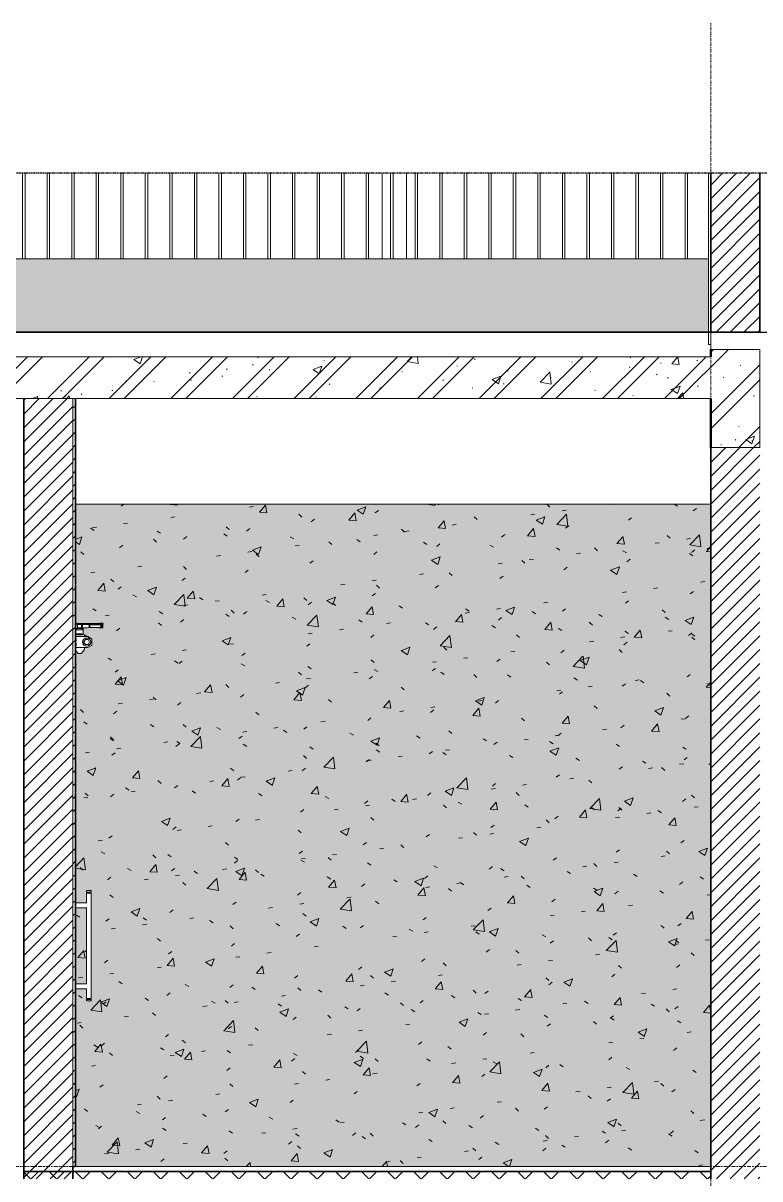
# Model space of a CAD drawing. Header units: millimetres. Extents: x 46644 to 147176, y -1287 to 53383.
# Drawn here: x 89000 to 92003, y 2150 to 6860 of the extents above; entities that cross this region are included whole.
import ezdxf

# ---------------------------------------------------------------- set-up
doc = ezdxf.new("R2010")
doc.units = ezdxf.units.MM
for name, pattern in [('Centre', [31.75, 6.35, -4.7625, 15.875, -4.7625]), ('Grid Line', [22.225, 12.7, -3.175, 3.175, -3.175]), ('Hidden', [7.14375, 4.7625, -2.38125]), ('IMPORT-CENTER _2_', [40.64, 25.4, -5.08, 5.08, -5.08])]:
    doc.linetypes.add(name, pattern=pattern)
for name, color, linetype, lineweight in [('0-3', 130, 'Continuous', 5), ('A-DETL-GENF', 92, 'Continuous', 18), ('A-DETL-GENF-2', 92, 'Hidden', 25), ('A-DETL-GENF-3', 9, 'Continuous', 18), ('A-DETL-THIN', 151, 'Continuous', 18), ('A-DOOR', 31, 'Continuous', 18), ('A-DOOR-FRAM-1', 31, 'Continuous', 18), ('A-FLOR-FNSH-1', 7, 'Continuous', 35), ('A-FLOR-HRAL', 11, 'Continuous', 18), ('A-FLOR-LEVL-2', 51, 'Centre', 9), ('A-FLOR-PATT-1', 8, 'Continuous', 18), ('A-WALL', 113, 'Continuous', 18), ('A-WALL-1', 7, 'Continuous', 35), ('A-WALL-FNSH-1', 250, 'Continuous', 18), ('A-WALL-PATT-1', 9, 'Continuous', 18), ('A-WALL-PATT-3', 111, 'Continuous', 18), ('A-WALL-PATT-4', 254, 'Continuous', 5), ('E-LITE-EQPM', 33, 'Continuous', 18), ('G-IMPT', 8, 'Continuous', 18), ('G-IMPT-4', 8, 'IMPORT-CENTER _2_', 18), ('I-WALL', 2, 'Continuous', 18), ('M-EQPM', 50, 'Continuous', 18), ('M-EQPM-2', 50, 'Continuous', 25), ('S-BEAM-1', 254, 'Continuous', 5), ('S-BEAM-2', 250, 'Continuous', 18), ('S-BEAM-3', 90, 'Continuous', 50), ('S-COLS-4', 250, 'Continuous', 18), ('S-GRID-1', 1, 'Grid Line', 9)]:
    doc.layers.add(name, color=color, linetype=linetype, lineweight=lineweight)
pattern_1 = [(45, (86167.634, 15725), (-28.28427, 28.28427), [])]

# ---------------------------------------------------------------- blocks, each defined once
blk = doc.blocks.new('NCV_TKTC_KET CAU_rvt-3-TKCS_SẢNH - BẬC CẤP 1 - MẶT CẮT 1')
at = {"layer": 'S-BEAM-1'}
blk.add_hatch(color=256, dxfattribs=at).paths.add_polyline_path([(-48852.6, 5500), (-48852.5, 5500), (-48852.6, 5530)])
at = {"layer": 'S-BEAM-2'}
for q in [(-48852.6, 5130), (-51442.5, 4900)]:
    blk.add_line((-48852.6, 4900), q, dxfattribs=at)
at = {"layer": 'S-BEAM-3'}
for p, q in [((-48852.6, 5530), (-48852.6, 5500)), ((-48852.6, 5330), (-48852.6, 5130))]:
    blk.add_line(p, q, dxfattribs=at)
at = {"layer": 'S-COLS-4'}
for p, q in [((-48852.6, 5530), (-48852.6, 5600)), ((-48852.6, 2180), (-48852.6, 5130))]:
    blk.add_line(p, q, dxfattribs=at)
blk = doc.blocks.new('DEG_02-DEG_03 - DEG_02-2500x2400mm-CỬA ĐI 02 CÁNH TRƯỢT-V44-TKCS_SẢNH - BẬC CẤP 1 - MẶT CẮT 1')
at = {"layer": 'A-DOOR'}
for p, q in [((-52412.6, 6249.3), (-52412.6, 5900)), ((-50192.6, 5900), (-50192.6, 6249.3)), ((-50092.6, 6249.3), (-50092.6, 5900))]:
    blk.add_line(p, q, dxfattribs=at)
at = {"layer": 'A-DOOR-FRAM-1'}
for p, q in [((-52512.6, 5900), (-52512.6, 6249.3)), ((-50092.6, 5900), (-50092.6, 6249.3))]:
    blk.add_line(p, q, dxfattribs=at)
blk = doc.blocks.new('Railing - 10mm-V46-TKCS_SẢNH - BẬC CẤP 1 - MẶT CẮT 1')
at = {"layer": 'A-FLOR-HRAL'}
for p, q in [((-48957.6, 5900), (-48957.6, 6249.3)), ((-48947.6, 5900), (-48947.6, 6249.3))]:
    blk.add_line(p, q, dxfattribs=at)
blk = doc.blocks.new('Railing - 50 x 10mm-V47-TKCS_SẢNH - BẬC CẤP 1 - MẶT CẮT 1')
at = {"layer": 'A-FLOR-HRAL'}
for p, q in [((-49857.6, 5900), (-49857.6, 6249.3)), ((-49847.6, 5900), (-49847.6, 6249.3))]:
    blk.add_line(p, q, dxfattribs=at)
blk = doc.blocks.new('Railing - 50 x 10mm-V48-TKCS_SẢNH - BẬC CẤP 1 - MẶT CẮT 1')
at = {"layer": 'A-FLOR-HRAL'}
for p, q in [((-52877.6, 5900), (-52877.6, 6249.3)), ((-52827.6, 5900), (-52827.6, 6249.3))]:
    blk.add_line(p, q, dxfattribs=at)
blk = doc.blocks.new('Railing - Railing-1236740-TKCS_SẢNH - BẬC CẤP 1 - MẶT CẮT 1')
for name, p in [('Railing - 50 x 10mm-V48-TKCS_SẢNH - BẬC CẤP 1 - MẶT CẮT 1', (0, 0)), ('Railing - 10mm-V46-TKCS_SẢNH - BẬC CẤP 1 - MẶT CẮT 1', (-3800, 0)), ('Railing - 10mm-V46-TKCS_SẢNH - BẬC CẤP 1 - MẶT CẮT 1', (-3700, 0)), ('Railing - 10mm-V46-TKCS_SẢNH - BẬC CẤP 1 - MẶT CẮT 1', (-3600, 0)), ('Railing - 10mm-V46-TKCS_SẢNH - BẬC CẤP 1 - MẶT CẮT 1', (-3500, 0)), ('Railing - 10mm-V46-TKCS_SẢNH - BẬC CẤP 1 - MẶT CẮT 1', (-3400, 0)), ('Railing - 10mm-V46-TKCS_SẢNH - BẬC CẤP 1 - MẶT CẮT 1', (-3300, 0)), ('Railing - 10mm-V46-TKCS_SẢNH - BẬC CẤP 1 - MẶT CẮT 1', (-3200, 0)), ('Railing - 10mm-V46-TKCS_SẢNH - BẬC CẤP 1 - MẶT CẮT 1', (-3100, 0)), ('Railing - 10mm-V46-TKCS_SẢNH - BẬC CẤP 1 - MẶT CẮT 1', (-3000, 0)), ('Railing - 50 x 10mm-V47-TKCS_SẢNH - BẬC CẤP 1 - MẶT CẮT 1', (-2000, 0)), ('Railing - 10mm-V46-TKCS_SẢNH - BẬC CẤP 1 - MẶT CẮT 1', (-2800, 0)), ('Railing - 10mm-V46-TKCS_SẢNH - BẬC CẤP 1 - MẶT CẮT 1', (-2700, 0)), ('Railing - 10mm-V46-TKCS_SẢNH - BẬC CẤP 1 - MẶT CẮT 1', (-2600, 0)), ('Railing - 10mm-V46-TKCS_SẢNH - BẬC CẤP 1 - MẶT CẮT 1', (-2500, 0)), ('Railing - 10mm-V46-TKCS_SẢNH - BẬC CẤP 1 - MẶT CẮT 1', (-2400, 0)), ('Railing - 10mm-V46-TKCS_SẢNH - BẬC CẤP 1 - MẶT CẮT 1', (-2300, 0)), ('Railing - 10mm-V46-TKCS_SẢNH - BẬC CẤP 1 - MẶT CẮT 1', (-2200, 0)), ('Railing - 10mm-V46-TKCS_SẢNH - BẬC CẤP 1 - MẶT CẮT 1', (-2100, 0)), ('Railing - 10mm-V46-TKCS_SẢNH - BẬC CẤP 1 - MẶT CẮT 1', (-2000, 0)), ('Railing - 50 x 10mm-V47-TKCS_SẢNH - BẬC CẤP 1 - MẶT CẮT 1', (-1000, 0)), ('Railing - 10mm-V46-TKCS_SẢNH - BẬC CẤP 1 - MẶT CẮT 1', (-1800, 0)), ('Railing - 10mm-V46-TKCS_SẢNH - BẬC CẤP 1 - MẶT CẮT 1', (-1700, 0)), ('Railing - 10mm-V46-TKCS_SẢNH - BẬC CẤP 1 - MẶT CẮT 1', (-1600, 0)), ('Railing - 10mm-V46-TKCS_SẢNH - BẬC CẤP 1 - MẶT CẮT 1', (-1500, 0)), ('Railing - 10mm-V46-TKCS_SẢNH - BẬC CẤP 1 - MẶT CẮT 1', (-1400, 0)), ('Railing - 10mm-V46-TKCS_SẢNH - BẬC CẤP 1 - MẶT CẮT 1', (-1300, 0)), ('Railing - 10mm-V46-TKCS_SẢNH - BẬC CẤP 1 - MẶT CẮT 1', (-1200, 0)), ('Railing - 10mm-V46-TKCS_SẢNH - BẬC CẤP 1 - MẶT CẮT 1', (-1100, 0)), ('Railing - 10mm-V46-TKCS_SẢNH - BẬC CẤP 1 - MẶT CẮT 1', (-1000, 0)), ('Railing - 50 x 10mm-V47-TKCS_SẢNH - BẬC CẤP 1 - MẶT CẮT 1', (0, 0)), ('Railing - 10mm-V46-TKCS_SẢNH - BẬC CẤP 1 - MẶT CẮT 1', (-800, 0)), ('Railing - 10mm-V46-TKCS_SẢNH - BẬC CẤP 1 - MẶT CẮT 1', (-700, 0)), ('Railing - 10mm-V46-TKCS_SẢNH - BẬC CẤP 1 - MẶT CẮT 1', (-600, 0)), ('Railing - 10mm-V46-TKCS_SẢNH - BẬC CẤP 1 - MẶT CẮT 1', (-500, 0)), ('Railing - 10mm-V46-TKCS_SẢNH - BẬC CẤP 1 - MẶT CẮT 1', (-400, 0)), ('Railing - 10mm-V46-TKCS_SẢNH - BẬC CẤP 1 - MẶT CẮT 1', (-300, 0)), ('Railing - 10mm-V46-TKCS_SẢNH - BẬC CẤP 1 - MẶT CẮT 1', (-200, 0)), ('Railing - 10mm-V46-TKCS_SẢNH - BẬC CẤP 1 - MẶT CẮT 1', (-100, 0)), ('Railing - 10mm-V46-TKCS_SẢNH - BẬC CẤP 1 - MẶT CẮT 1', (0, 0))]:
    blk.add_blockref(name, p)
blk = doc.blocks.new('TKTC_XREF_251221_MB TANG 2-7 - TKTC_XREF_260130_MB TANG 2-5_dwg_$cc-4746798-TKCS_SẢNH - BẬC CẤP 1 - MẶT CẮT 1')
at = {"layer": 'G-IMPT-4'}
for p, q in [((-52753.2, 5600), (-52632.1, 5600)), ((-52693, 5600), (-52692.2, 5600))]:
    blk.add_line(p, q, dxfattribs=at)
at = {"layer": 'M-EQPM'}
for p, q in [((-52692.6, 5600), (-52737.6, 5600)), ((-52737.6, 5600), (-52647.6, 5600)), ((-52647.6, 5600), (-52692.6, 5600)), ((-52692.3, 5600), (-52692.3, 5600))]:
    blk.add_line(p, q, dxfattribs=at)
blk = doc.blocks.new('TKTC_XREF_251221_MB TANG 2-7 - TKTC_XREF_260130_MB TANG 2-5_dwg_CUM U_DN100-4746799-TKCS_SẢNH - BẬC CẤP 1 - MẶT CẮT 1')
at = {"layer": 'G-IMPT'}
for p, q in [((-52739.6, 5600), (-52751.7, 5600)), ((-52751.7, 5600), (-52750.2, 5600)), ((-52747.9, 5600), (-52750.2, 5600)), ((-52750.2, 5600), (-52741.1, 5600)), ((-52742.3, 5600), (-52749.1, 5600)), ((-52748.8, 5600), (-52639.9, 5600)), ((-52743.4, 5600), (-52747.9, 5600)), ((-52746.9, 5600), (-52747.7, 5600)), ((-52743.7, 5600), (-52747.7, 5600)), ((-52744.4, 5600), (-52746.9, 5600)), ((-52744.4, 5600), (-52746.9, 5600)), ((-52744.4, 5600), (-52746.9, 5600)), ((-52743.7, 5600), (-52744.4, 5600)), ((-52741.1, 5600), (-52743.4, 5600)), ((-52742.5, 5600), (-52646.2, 5600)), ((-52742.5, 5600), (-52739.4, 5600)), ((-52741.1, 5600), (-52739.6, 5600)), ((-52739.4, 5600), (-52649.4, 5600)), ((-52646.2, 5600), (-52649.4, 5600)), ((-52637, 5600), (-52649.1, 5600)), ((-52649.1, 5600), (-52647.6, 5600)), ((-52645.3, 5600), (-52647.6, 5600)), ((-52647.6, 5600), (-52638.5, 5600)), ((-52639.6, 5600), (-52646.5, 5600)), ((-52640.8, 5600), (-52645.3, 5600)), ((-52644.3, 5600), (-52645.1, 5600)), ((-52641, 5600), (-52645.1, 5600)), ((-52641.8, 5600), (-52644.3, 5600)), ((-52641.8, 5600), (-52644.3, 5600)), ((-52641.8, 5600), (-52644.3, 5600)), ((-52641, 5600), (-52641.8, 5600)), ((-52638.5, 5600), (-52640.8, 5600)), ((-52638.5, 5600), (-52637, 5600))]:
    blk.add_line(p, q, dxfattribs=at)
blk = doc.blocks.new('TKTC_XREF_251221_MB TANG 2-7 - TKTC_XREF_251221_MB TANG 2-7-2039446-TKCS_SẢNH - BẬC CẤP 1 - MẶT CẮT 1')
at = {"layer": 'M-EQPM'}
for p, q in [((-50772.2, 5600), (-50652.6, 5600)), ((-50652.6, 5600), (-50772.2, 5600)), ((-50772.2, 5600), (-50652.7, 5600)), ((-50652.7, 5600), (-50772.2, 5600))]:
    blk.add_line(p, q, dxfattribs=at)
at = {"layer": 'M-EQPM-2'}
for p, q in [((-54952.6, 5600), (-47571.2, 5600)), ((-48852.6, 5600), (-54652.6, 5600))]:
    blk.add_line(p, q, dxfattribs=at)
for name in ['TKTC_XREF_251221_MB TANG 2-7 - TKTC_XREF_260130_MB TANG 2-5_dwg_$cc-4746798-TKCS_SẢNH - BẬC CẤP 1 - MẶT CẮT 1', 'TKTC_XREF_251221_MB TANG 2-7 - TKTC_XREF_260130_MB TANG 2-5_dwg_CUM U_DN100-4746799-TKCS_SẢNH - BẬC CẤP 1 - MẶT CẮT 1']:
    blk.add_blockref(name, (1979.5, 0))
blk = doc.blocks.new('FD_07 - DIG_01-1800x2200-CỬA ĐI 2 CÁNH 2-2150742-TKCS_SẢNH - BẬC CẤP 1 - MẶT CẮT 1')
at = {"layer": 'A-DOOR'}
for p, q in [((-51442.5, 4413.5), (-51417.2, 4413.5)), ((-51442.5, 4410.5), (-51417.2, 4410.5)), ((-51440.9, 4387), (-51440.9, 4393)), ((-51440.9, 4393), (-51436.8, 4393)), ((-51436.8, 4387), (-51440.9, 4387)), ((-51440.9, 4376.1), (-51440.9, 4384.4)), ((-51436.8, 4393), (-51415.2, 4393)), ((-51436.8, 4387), (-51436.8, 4393)), ((-51415.2, 4387), (-51436.8, 4387)), ((-51434, 4410.5), (-51434, 4409.5)), ((-51434, 4410.5), (-51434, 4409.5)), ((-51432, 4409.5), (-51434, 4409.5)), ((-51434, 4409.5), (-51432, 4409.5)), ((-51432, 4409.5), (-51434, 4409.5)), ((-51434, 4409.5), (-51432, 4409.5)), ((-51434, 4409), (-51434, 4396)), ((-51434, 4409), (-51418, 4409)), ((-51418, 4396), (-51434, 4396)), ((-51420.9, 4409.5), (-51432, 4409.5)), ((-51431.5, 4396), (-51431.5, 4393)), ((-51392.8, 4409.5), (-51420.9, 4409.5)), ((-51420.5, 4393), (-51420.5, 4396)), ((-51420.5, 4395.5), (-51392.8, 4395.5)), ((-51418, 4396), (-51418, 4409)), ((-51418, 4409), (-51417.3, 4409)), ((-51417.3, 4396), (-51418, 4396)), ((-51417.6, 4398.3), (-51417.6, 4406.7)), ((-51417.6, 4398.3), (-51417.6, 4406.7)), ((-51417.2, 4413.5), (-51416, 4413.5)), ((-51417.2, 4410.5), (-51416, 4410.5)), ((-51416.5, 4413.5), (-51417, 4413.5)), ((-51417, 4413.5), (-51416.5, 4413.5)), ((-51416.5, 4410.5), (-51417, 4410.5)), ((-51417, 4410.5), (-51416.5, 4410.5)), ((-51416.7, 4413.5), (-51416, 4413.5)), ((-51416, 4412.5), (-51416.7, 4412.5)), ((-51416.7, 4410.5), (-51416, 4410.5)), ((-51416, 4413.5), (-51390.4, 4413.5)), ((-51416, 4410.5), (-51390.4, 4410.5)), ((-51415.2, 4393), (-51410.9, 4393)), ((-51415.2, 4387), (-51415.2, 4393)), ((-51410.9, 4387), (-51415.2, 4387)), ((-51410.9, 4393), (-51410.9, 4387)), ((-51410.9, 4384.4), (-51410.9, 4376.1)), ((-51366, 4409.5), (-51392.8, 4409.5)), ((-51390.4, 4413.5), (-51389.4, 4413.5)), ((-51390.4, 4413.5), (-51389.4, 4413.5)), ((-51389.4, 4412.5), (-51390.4, 4412.5)), ((-51390.4, 4410.5), (-51389.4, 4410.5)), ((-51390.4, 4410.5), (-51389.4, 4410.5)), ((-51389.4, 4413.5), (-51338.8, 4413.5)), ((-51389.4, 4410.5), (-51338.8, 4410.5)), ((-51388.2, 4408.5), (-51389.4, 4408.5)), ((-51388.2, 4408.5), (-51389.4, 4408.5)), ((-51389.4, 4396.5), (-51388.2, 4396.5)), ((-51389.4, 4396.5), (-51388.2, 4396.5)), ((-51338.2, 4407.5), (-51385, 4407.5)), ((-51385, 4397.5), (-51338.2, 4397.5)), ((-51366, 4409.5), (-51364, 4409.5)), ((-51364, 4409.5), (-51366, 4409.5)), ((-51366, 4409.5), (-51364, 4409.5)), ((-51364, 4409.5), (-51366, 4409.5)), ((-51364, 4409.5), (-51364, 4410.5)), ((-51364, 4409.5), (-51364, 4410.5)), ((-51344.1, 4409.5), (-51343.2, 4409.5)), ((-51342.2, 4409.5), (-51344.1, 4409.5)), ((-51343.1, 4395.5), (-51344.1, 4395.5)), ((-51344.1, 4395.5), (-51342.2, 4395.5)), ((-51343.2, 4409.5), (-51342.6, 4409.5)), ((-51342.6, 4395.5), (-51343.1, 4395.5)), ((-51342.7, 4415.3), (-51342.7, 4413.5)), ((-51342.7, 4415.3), (-51341.9, 4415.3)), ((-51341.9, 4415.3), (-51342.7, 4415.3)), ((-51342.7, 4415.3), (-51342.7, 4413.5)), ((-51342.7, 4415.3), (-51330.7, 4415.3)), ((-51341.9, 4415.3), (-51342.7, 4415.3)), ((-51342.2, 4409.5), (-51341.1, 4409.5)), ((-51341.1, 4395.5), (-51342.2, 4395.5)), ((-51341.7, 4410.5), (-51341.7, 4409.5)), ((-51341.7, 4410.5), (-51341.7, 4409.5)), ((-51341.1, 4409.5), (-51338.3, 4409.5)), ((-51341.1, 4407.5), (-51341.1, 4409.5)), ((-51341.1, 4395.5), (-51341.1, 4397.5)), ((-51338.3, 4395.5), (-51341.1, 4395.5)), ((-51339.5, 4406.5), (-51338.1, 4406.5)), ((-51338.1, 4398.5), (-51339.5, 4398.5)), ((-51338.8, 4413.5), (-51337.2, 4413.5)), ((-51338.8, 4410.5), (-51337.2, 4410.5)), ((-51338.3, 4409.5), (-51335.2, 4409.5)), ((-51335.2, 4395.5), (-51338.3, 4395.5)), ((-51338.1, 4406.5), (-51337.8, 4406.5)), ((-51337.8, 4398.5), (-51338.1, 4398.5)), ((-51337.2, 4413.5), (-51337.8, 4413.5)), ((-51337.2, 4410.5), (-51337.8, 4410.5)), ((-51337.8, 4410.5), (-51337.2, 4410.5)), ((-51337.8, 4410.5), (-51337.2, 4410.5)), ((-51337.2, 4410.5), (-51337.8, 4410.5)), ((-51337.2, 4413.5), (-51329.5, 4413.5)), ((-51337.2, 4410.5), (-51329.5, 4410.5)), ((-51334.4, 4409.5), (-51336.3, 4409.5)), ((-51336.3, 4395.5), (-51334.4, 4395.5)), ((-51336.1, 4400.7), (-51336.1, 4404.3)), ((-51334.6, 4409.5), (-51335.2, 4409.5)), ((-51335.2, 4409.5), (-51334.4, 4409.5)), ((-51335, 4409.5), (-51334.3, 4409.5)), ((-51334.3, 4409.5), (-51335, 4409.5)), ((-51334.4, 4395.5), (-51335, 4395.5)), ((-51335, 4395.5), (-51334.4, 4395.5)), ((-51334.4, 4409.5), (-51332.9, 4409.5)), ((-51332.9, 4395.5), (-51334.4, 4395.5)), ((-51332.9, 4409.5), (-51330.2, 4409.5)), ((-51332.9, 4395.5), (-51332.9, 4409.5)), ((-51330.2, 4395.5), (-51332.9, 4395.5)), ((-51331.7, 4409.5), (-51331.7, 4410.5)), ((-51331.7, 4409.5), (-51331.7, 4410.5)), ((-51331.5, 4415.3), (-51330.7, 4415.3)), ((-51330.7, 4415.3), (-51331.5, 4415.3)), ((-51330.7, 4415.3), (-51331.5, 4415.3)), ((-51330.7, 4413.5), (-51330.7, 4415.3)), ((-51330.7, 4413.5), (-51330.7, 4415.3)), ((-51330.2, 4395.5), (-51330.2, 4409.5)), ((-51329.5, 4413.5), (-51329.5, 4413.5)), ((-51329.5, 4413.5), (-51329.5, 4413.5)), ((-51329.5, 4410.5), (-51329.5, 4410.5)), ((-51329.5, 4410.5), (-51329.5, 4410.5)), ((-51329, 4410.5), (-51329, 4413.5)), ((-51329, 4410.5), (-51329, 4413.5)), ((-51440.9, 4360), (-51442.5, 4360)), ((-51442.4, 4367), (-51430.6, 4367)), ((-51441, 4360), (-51442.4, 4360)), ((-51441.2, 4318), (-51441.2, 4357)), ((-51440.9, 4371), (-51410.9, 4371)), ((-51440.9, 4360), (-51439.8, 4360)), ((-51439.8, 4360), (-51436.8, 4360)), ((-51436.8, 4360), (-51392.7, 4360)), ((-51435.5, 4369), (-51435.5, 4371)), ((-51431.9, 4369), (-51435.5, 4369)), ((-51434.5, 4369), (-51434.5, 4367)), ((-51434.5, 4369), (-51434.5, 4367)), ((-51428.2, 4369), (-51431.9, 4369)), ((-51430.6, 4367), (-51405.9, 4367)), ((-51428.2, 4371), (-51428.2, 4369)), ((-51423.2, 4369), (-51428.2, 4369)), ((-51423.2, 4369), (-51423.7, 4369)), ((-51418.1, 4369), (-51423.2, 4369)), ((-51418.1, 4369), (-51418.1, 4371)), ((-51416.8, 4369), (-51418.1, 4369)), ((-51415.5, 4369), (-51416.8, 4369)), ((-51416.5, 4367), (-51416.5, 4369)), ((-51416.5, 4367), (-51416.5, 4369)), ((-51415.5, 4369), (-51415.5, 4371)), ((-51407.7, 4337.5), (-51401.9, 4347.5)), ((-51401.9, 4327.5), (-51407.7, 4337.5)), ((-51405.9, 4360), (-51405.9, 4367)), ((-51401.9, 4347.5), (-51390.4, 4347.5)), ((-51391.7, 4359.7), (-51376.2, 4351.1)), ((-51390.4, 4347.5), (-51384.6, 4337.5)), ((-51384.6, 4337.5), (-51390.4, 4327.5)), ((-51375.2, 4349.3), (-51375.2, 4325.7)), ((-51442.5, 4315), (-51440.9, 4315)), ((-51442.5, 4304), (-51431.8, 4291.3)), ((-51442.4, 4315), (-51441, 4315)), ((-51439.8, 4315), (-51440.9, 4315)), ((-51436.8, 4315), (-51439.8, 4315)), ((-51392.7, 4315), (-51436.8, 4315)), ((-51422, 4291), (-51429, 4291)), ((-51429, 4291), (-51422, 4291)), ((-51429, 4291), (-51422, 4291)), ((-51422, 4291), (-51429, 4291)), ((-51419.2, 4291.3), (-51406.3, 4306.7)), ((-51406, 4307.4), (-51406, 4315)), ((-51390.4, 4327.5), (-51401.9, 4327.5)), ((-51376.2, 4323.9), (-51391.7, 4315.3)), ((-51397.5, 3325), (-51397.5, 3319)), ((-51397.5, 3325), (-51397.5, 3319)), ((-51397.5, 3314.8), (-51397.5, 3274.9)), ((-51397.5, 3314.8), (-51397.5, 3273.7)), ((-51396.2, 3325), (-51396.2, 3325)), ((-51387.5, 3325), (-51396.2, 3325)), ((-51396.2, 3319), (-51396.2, 3319)), ((-51396.2, 3319), (-51387.5, 3319)), ((-51396.2, 3314.8), (-51396.2, 3314.8)), ((-51396.2, 3314.8), (-51387.5, 3314.8)), ((-51395.5, 3319), (-51395.5, 3314.8)), ((-51395.5, 3319), (-51395.5, 3314.8)), ((-51378.8, 3325), (-51387.5, 3325)), ((-51387.5, 3319), (-51378.8, 3319)), ((-51387.5, 3314.8), (-51378.8, 3314.8)), ((-51379.5, 3314.8), (-51379.5, 3319)), ((-51379.5, 3314.8), (-51379.5, 3319)), ((-51378.8, 3325), (-51378.8, 3325)), ((-51378.8, 3319), (-51378.8, 3319)), ((-51378.8, 3314.8), (-51378.8, 3314.8)), ((-51377.5, 3319), (-51377.5, 3325)), ((-51377.5, 3319), (-51377.5, 3325)), ((-51377.5, 2885.2), (-51377.5, 3314.8)), ((-51377.5, 2885.2), (-51377.5, 3314.8)), ((-51396.2, 3275), (-51442.5, 3275)), ((-51442.5, 3255), (-51396.2, 3255)), ((-51397.5, 3256.3), (-51397.5, 2943.7)), ((-51397.5, 3255), (-51397.5, 2945)), ((-51396.2, 2945), (-51442.5, 2945)), ((-51442.5, 2925), (-51396.2, 2925)), ((-51397.5, 2926.3), (-51397.5, 2885.2)), ((-51397.5, 2925.1), (-51397.5, 2885.2)), ((-51397.5, 2881), (-51397.5, 2875)), ((-51397.5, 2881), (-51397.5, 2875)), ((-51396.2, 2885.2), (-51396.2, 2885.2)), ((-51396.2, 2885.2), (-51387.5, 2885.2)), ((-51396.2, 2881), (-51396.2, 2881)), ((-51396.2, 2881), (-51387.5, 2881)), ((-51396.2, 2875), (-51396.2, 2875)), ((-51396.2, 2875), (-51387.5, 2875)), ((-51395.5, 2885.2), (-51395.5, 2881)), ((-51395.5, 2885.2), (-51395.5, 2881)), ((-51387.5, 2885.2), (-51378.8, 2885.2)), ((-51387.5, 2881), (-51378.8, 2881)), ((-51387.5, 2875), (-51378.8, 2875)), ((-51379.5, 2881), (-51379.5, 2885.2)), ((-51379.5, 2881), (-51379.5, 2885.2)), ((-51378.8, 2885.2), (-51378.8, 2885.2)), ((-51378.8, 2881), (-51378.8, 2881)), ((-51378.8, 2875), (-51378.8, 2875)), ((-51377.5, 2875), (-51377.5, 2881)), ((-51377.5, 2875), (-51377.5, 2881))]:
    blk.add_line(p, q, dxfattribs=at)
at = {"layer": 'A-DOOR', "flags": 128}
for points in [[(-51338.8, 4402.5), (-51338.8, 4403.3), (-51338.9, 4404), (-51339.1, 4404.7), (-51339.4, 4405.4), (-51339.6, 4406), (-51340, 4406.5)], [(-51340, 4398.5), (-51339.6, 4399), (-51339.4, 4399.6), (-51339.1, 4400.3), (-51338.9, 4401), (-51338.8, 4401.7), (-51338.8, 4402.5)], [(-51440.9, 4360), (-51440.9, 4359.9), (-51441, 4359.7), (-51441.1, 4359.3), (-51441.1, 4358.9), (-51441.1, 4358.3), (-51441.1, 4357.7), (-51441.2, 4357)], [(-51441.2, 4318), (-51441.1, 4317.3), (-51441.1, 4316.7), (-51441.1, 4316.1), (-51441.1, 4315.7), (-51441, 4315.3), (-51440.9, 4315.1), (-51440.9, 4315)], [(-51419.9, 4291), (-51422.5, 4291), (-51427.8, 4291), (-51431, 4291), (-51431.1, 4291)], [(-51431.1, 4291), (-51428.5, 4291), (-51423.2, 4291), (-51420, 4291), (-51419.9, 4291)], [(-51431.1, 4291), (-51428.5, 4291), (-51423.2, 4291), (-51420, 4291), (-51419.9, 4291)], [(-51419.9, 4291), (-51422.5, 4291), (-51427.8, 4291), (-51431, 4291), (-51431.1, 4291)]]:
    blk.add_lwpolyline(points, dxfattribs=at)
at = {"layer": 'A-DOOR'}
for centre, radius, start, end in [((-51396.2, 4337.5), 17, 0, 180), ((-51396.2, 4337.5), 17, 180, 360), ((-51396.2, 4337.5), 16.5, 0, 180), ((-51396.2, 4337.5), 16.5, 180, 0), ((-51392.7, 4358), 2, 60.8025, 90), ((-51377.2, 4349.3), 2, 0, 60.8025), ((-51377.2, 4349.3), 2, 12.1605, 48.642), ((-51392.7, 4317), 2, 270, 299.1975), ((-51377.2, 4325.7), 2, 299.1975, 0), ((-51377.2, 4325.7), 2, 311.358, 347.8395)]:
    blk.add_arc(centre, radius, start, end, dxfattribs=at)
for centre, major_axis, ratio, start_param, end_param in [((-51440.9, 4381), (0, 6), 0.000349, 5.323254, 6.283185), ((-51420.9, 4402.5), (0, 7), 0.965835, 5.923077, 6.548236), ((-51420.9, 4402.5), (0, 7), 0.965835, 3.201065, 3.501701), ((-51419.7, 4402.5), (0, 6.79), 0.259156, 4.712389, 4.957067), ((-51419.7, 4402.5), (0, 6.79), 0.259156, 4.467711, 4.712389), ((-51417.6, 4402.5), (0, 2.5), 0.259156, 4.712389, 6.806784), ((-51417.6, 4402.5), (0, 2.5), 0.259156, 2.617994, 4.712389), ((-51417.8, 4402.5), (0, 6.79), 0.259156, 4.712389, 5.992125), ((-51417.8, 4402.5), (0, 6.79), 0.259156, 3.432653, 4.712389), ((-51410.9, 4381), (0, 6), 0.000349, 5.323254, 6.283185), ((-51392.8, 4402.5), (0, 7), 0.965835, 4.712389, 6.283185), ((-51392.8, 4402.5), (0, 7), 0.965835, 3.141593, 4.712389), ((-51388.2, 4402.5), (0, 6), 0.965835, 4.712389, 6.462882), ((-51388.2, 4402.5), (0, 6), 0.965835, 6.021386, 6.462882), ((-51388.2, 4402.5), (0, 6), 0.965835, 2.961896, 4.712389), ((-51388.2, 4402.5), (0, 6), 0.965835, 2.961896, 3.403392), ((-51344.1, 4402.5), (0, 7), 0.259156, 0, 0.772029), ((-51344.1, 4402.5), (0, 7), 0.259156, 2.366478, 3.141593), ((-51344.1, 4402.5), (0, 7), 0.259156, 0, 0.261799), ((-51344.1, 4402.5), (0, 7), 0.259156, 2.879793, 3.141593), ((-51342.2, 4402.5), (0, 7), 0.259156, 0, 0.772029), ((-51342.2, 4402.5), (0, 7), 0.259156, 2.366478, 3.141593), ((-51336.3, 4402.5), (0, 7), 0.259156, 0, 1.570796), ((-51336.3, 4402.5), (0, 7), 0.259156, 1.570796, 3.141593), ((-51334.4, 4402.5), (0, 7), 0.259156, 0, 1.570796), ((-51334.4, 4402.5), (0, 7), 0.259156, 1.570796, 3.141593), ((-51339, 4402.5), (0, 5), 0.965835, 5.402701, 5.57145), ((-51339, 4402.5), (0, 5), 0.965835, 3.852701, 4.022077), ((-51335, 4402.5), (0, 2.5), 0.259156, 4.712389, 7.853982), ((-51335, 4402.5), (0, 2.5), 0.259156, 1.570796, 4.712389), ((-51339, 4402.5), (0, 5), 0.965835, 5.172597, 5.346026), ((-51339, 4402.5), (0, 5), 0.965835, 4.078968, 4.252181), ((-51339, 4402.5), (0, 5), 0.965835, 4.787008, 4.942493), ((-51339, 4402.5), (0, 5), 0.965835, 4.482285, 4.636046), ((-51440.9, 4383), (0, 12), 0.000349, 2.181662, 3.141593), ((-51410.9, 4383), (0, 12), 0.000349, 2.181662, 3.141593)]:
    blk.add_ellipse(centre, major_axis=major_axis, ratio=ratio, start_param=start_param, end_param=end_param, dxfattribs=at)
for points, knots in [([(-51416.3, 4407.8), (-51416.2, 4407.7), (-51416, 4407.5), (-51415.8, 4407.3), (-51415.5, 4407), (-51415.4, 4406.8), (-51415.2, 4406.7), (-51415.1, 4406.5), (-51415, 4406.3), (-51414.8, 4406.1), (-51414.6, 4405.8), (-51414.5, 4405.6), (-51414.4, 4405.4), (-51414.3, 4405.3), (-51414.2, 4405), (-51414.1, 4404.8), (-51413.9, 4404.4), (-51413.8, 4404), (-51413.7, 4403.7), (-51413.6, 4403.2), (-51413.6, 4402.8), (-51413.6, 4402.5)], [0.2, 0.2, 0.2, 0.2, 0.25, 0.3, 0.35, 0.375, 0.4, 0.425, 0.45, 0.5, 0.55, 0.575, 0.6, 0.625, 0.65, 0.7, 0.75, 0.8, 0.85, 0.9, 1, 1, 1, 1]), ([(-51413.6, 4402.5), (-51413.6, 4402.2), (-51413.6, 4401.8), (-51413.7, 4401.3), (-51413.8, 4401), (-51413.9, 4400.6), (-51414.1, 4400.2), (-51414.2, 4400), (-51414.3, 4399.7), (-51414.4, 4399.6), (-51414.5, 4399.4), (-51414.6, 4399.2), (-51414.8, 4398.9), (-51415, 4398.7), (-51415.1, 4398.5), (-51415.2, 4398.3), (-51415.4, 4398.2), (-51415.5, 4398), (-51415.8, 4397.7), (-51416, 4397.5), (-51416.2, 4397.3), (-51416.3, 4397.2)], [0, 0, 0, 0, 0.1, 0.15, 0.2, 0.25, 0.3, 0.35, 0.375, 0.4, 0.425, 0.45, 0.5, 0.55, 0.575, 0.6, 0.625, 0.65, 0.7, 0.75, 0.8, 0.8, 0.8, 0.8]), ([(-51440.9, 4347), (-51440.9, 4348.2), (-51440.9, 4350), (-51440.7, 4351.9), (-51440.6, 4352.9), (-51440.5, 4353.5), (-51440.3, 4353.7), (-51440.2, 4353.4), (-51440, 4352.6), (-51439.9, 4351.4), (-51439.8, 4350.4), (-51439.8, 4349.9)], [0, 0, 0, 0, 0.2, 0.3, 0.4, 0.5, 0.6, 0.7, 0.8, 0.9, 1, 1, 1, 1]), ([(-51439.8, 4344.1), (-51439.9, 4343), (-51440, 4341.7), (-51440.2, 4340.6), (-51440.3, 4340.3), (-51440.5, 4340.5), (-51440.6, 4341.1), (-51440.7, 4342.1), (-51440.8, 4343.5), (-51440.9, 4345.2), (-51440.9, 4346.4), (-51440.9, 4347)], [0, 0, 0, 0, 0.2, 0.3, 0.4, 0.5, 0.6, 0.7, 0.8, 0.9, 1, 1, 1, 1]), ([(-51440.9, 4328), (-51440.9, 4329.2), (-51440.9, 4331), (-51440.7, 4332.9), (-51440.6, 4333.9), (-51440.5, 4334.5), (-51440.3, 4334.7), (-51440.2, 4334.4), (-51440, 4333.6), (-51439.9, 4332.4), (-51439.8, 4331.4), (-51439.8, 4330.9)], [0, 0, 0, 0, 0.2, 0.3, 0.4, 0.5, 0.6, 0.7, 0.8, 0.9, 1, 1, 1, 1]), ([(-51439.8, 4325.1), (-51439.9, 4324), (-51440, 4322.7), (-51440.2, 4321.6), (-51440.3, 4321.3), (-51440.5, 4321.5), (-51440.6, 4322.1), (-51440.7, 4323.1), (-51440.8, 4324.5), (-51440.9, 4326.2), (-51440.9, 4327.4), (-51440.9, 4328)], [0, 0, 0, 0, 0.2, 0.3, 0.4, 0.5, 0.6, 0.7, 0.8, 0.9, 1, 1, 1, 1])]:
    blk.add_open_spline(points, degree=3, knots=knots, dxfattribs=at)
for points in [[(-51439.8, 4349.9), (-51439.8, 4349.4), (-51439.7, 4348.5), (-51439.7, 4347.5), (-51439.7, 4347)], [(-51439.7, 4347), (-51439.7, 4346.5), (-51439.7, 4345.5), (-51439.8, 4344.6), (-51439.8, 4344.1)], [(-51439.8, 4330.9), (-51439.8, 4330.4), (-51439.7, 4329.5), (-51439.7, 4328.5), (-51439.7, 4328)], [(-51439.7, 4328), (-51439.7, 4327.5), (-51439.7, 4326.5), (-51439.8, 4325.6), (-51439.8, 4325.1)]]:
    blk.add_open_spline(points, degree=3, dxfattribs=at)
blk = doc.blocks.new('LIC_06-ĐÈN LED TRÒN DOWNLIGHT_ P_18W - LIC_06-ĐÈN LED TRÒN DOWNLIGHT_ P_18W - ÁNH SÁNG 6000K-1339139-TKCS_SẢNH - BẬC CẤP 1 - MẶT CẮT 1')
at = {"layer": 'E-LITE-EQPM'}
for p, q in [((-48852.6, 4722.2), (-48866.9, 4719)), ((-48866.9, 4719), (-48866.2, 4716)), ((-48866.2, 4716), (-48852.6, 4719.2))]:
    blk.add_line(p, q, dxfattribs=at)
blk = doc.blocks.new('BORDER VIEW - BORDER VIEW-2194379-TKCS_SẢNH - BẬC CẤP 1 - MẶT CẮT 1')
at = {"layer": 'A-DETL-GENF-2'}
blk.add_line((-61732.6, 6249.3), (-47721.2, 6249.3), dxfattribs=at)

msp = doc.modelspace()

# ---------------------------------------------------------------- hatches: boundary and pattern name
at = {"layer": 'A-DETL-GENF-3'}
h = msp.add_hatch(dxfattribs=at)
h.set_pattern_fill('FP_19', color=256, style=0, pattern_type=2)
h.set_pattern_definition([(50, (86167.63, 15725), (364.368, -31.878), [38.1, -419.1]), (355, (86167.63, 15725), (-70.486, 382.113), [30.48, -335.28]), (100.451, (86198, 15722.34), (293.885, 350.233), [32.38, -356.18]), (46.184, (86167.63, 15826.6), (542.158, -84.086), [57.15, -628.65]), (96.636, (86212.8, 15819.6), (474.805, 494.855), [48.57, -534.27]), (351.184, (86167.63, 15826.6), (474.81, 494.85), [45.72, -502.92]), (21, (86218.43, 15801.2), (303.2285, -204.5305), [38.1, -419.1]), (326, (86218.43, 15801.2), (123.604, 368.376), [30.48, -335.28]), (71.451, (86243.7, 15784.16), (426.834, 163.843), [32.38, -356.18]), (37.5, (86167.63, 15725), (6.1766, 169.1102), [3.353, -327.863, 3.353, -337.007, -336.55]), (37.5, (86167.63, 15725), (6.1766, 169.1102), [-671.576, 3.353, -333.197]), (7.5, (86167.63, 15725), (133.639, 200.3615), [3.353, -190.703, 3.353, -320.243, -128.27]), (7.5, (86167.63, 15725), (133.639, 200.3615), [-517.652, 3.353, -124.917]), (327.5, (86054.35, 15725), (271.1818, -11.4584), [3.353, -123.647, 3.353, -392.887, -525.78]), (327.5, (86054.35, 15725), (271.1818, -11.4584), [-523.24, 3.353, -522.427]), (317.5, (86003.55, 15725), (296.2585, 50.853), [3.353, -161.747, 3.353, -259.791, -373.38]), (317.5, (86003.55, 15725), (296.2585, 50.853), [-428.244, 3.353, -370.027]), (45, (86167.63, 15725), (-125.7236, 125.7236), []), (45, (86167.63, 15915.5), (-125.7236, 125.7236), [])])
h.paths.add_polyline_path([(87743.3, 4900), (87903.2, 4900), (87903.2, 5330), (91803.3, 5330), (91803.3, 5130), (92003.1, 5130), (92003.1, 5530), (91803.3, 5530), (91803.3, 5500), (87203.3, 5500), (87203.3, 5330), (87603.2, 5330), (87603.2, 4900)])
at = {"layer": 'A-FLOR-PATT-1'}
h = msp.add_hatch(dxfattribs=at)
h.set_pattern_fill('FP_21', color=256, style=0, pattern_type=2)
h.set_pattern_definition([(45, (86167.634, 15725), (-53.033, 53.033), []), (135, (86167.634, 15725), (-53.033, -53.033), [])])
h.paths.add_polyline_path([(91338.8, 2150), (91803.3, 2150), (91803.3, 2180), (89003.3, 2180), (89003.3, 2150), (90123.3, 2150)])
at = {"layer": 'A-WALL-PATT-1'}
h = msp.add_hatch(dxfattribs=at)
h.set_pattern_fill('FP_25', color=256, style=0, pattern_type=2)
h.set_pattern_definition([(50, (86167.63, 15725), (364.368, -31.878), [38.1, -419.1]), (355, (86167.63, 15725), (-70.486, 382.113), [30.48, -335.28]), (100.451, (86198, 15722.34), (293.885, 350.233), [32.38, -356.18]), (46.184, (86167.63, 15826.6), (542.158, -84.086), [57.15, -628.65]), (96.636, (86212.8, 15819.6), (474.805, 494.855), [48.57, -534.27]), (351.184, (86167.63, 15826.6), (474.81, 494.85), [45.72, -502.92]), (21, (86218.43, 15801.2), (303.2285, -204.5305), [38.1, -419.1]), (326, (86218.43, 15801.2), (123.604, 368.376), [30.48, -335.28]), (71.451, (86243.7, 15784.16), (426.834, 163.843), [32.38, -356.18]), (37.5, (86167.63, 15725), (6.1766, 169.1102), [16.764, -314.452, 16.764, -323.596, -336.55]), (37.5, (86167.63, 15725), (6.1766, 169.1102), [-671.576, 16.764, -319.786]), (7.5, (86167.63, 15725), (133.6389, 200.3615), [16.764, -177.292, 16.764, -306.832, -128.27]), (7.5, (86167.63, 15725), (133.6389, 200.3615), [-517.652, 16.764, -111.506]), (327.5, (86054.35, 15725), (271.1818, -11.4584), [16.764, -110.236, 16.764, -379.476, -525.78]), (327.5, (86054.35, 15725), (271.1818, -11.4584), [-523.24, 16.764, -509.016]), (317.5, (86003.55, 15725), (296.2585, 50.853), [16.764, -148.336, 16.764, -246.38, -373.38]), (317.5, (86003.55, 15725), (296.2585, 50.853), [-428.244, 16.764, -356.616])])
h.paths.add_polyline_path([(89213.3, 2200), (91803.2, 2200), (91803.2, 4719.2), (91789.5, 4716), (91788.9, 4719), (91803.2, 4722.2), (91803.1, 4900), (89213.3, 4900), (89213.3, 4413.5), (89313.9, 4413.5), (89313.9, 4415.3), (89324.3, 4415.3), (89324.3, 4413.5), (89326.3, 4413.5), (89326.3, 4410.5), (89289.8, 4410.5), (89289.8, 4409.5), (89265.4, 4409), (89267.7, 4408.5), (89272.3, 4407.5), (89310.4, 4407.5), (89311.7, 4409.5), (89325.6, 4409.5), (89325.1, 4395.5), (89311.2, 4395.7), (89309.9, 4397.5), (89269.7, 4397), (89267.6, 4396.5), (89265.8, 4396.2), (89262.9, 4395.5), (89244.8, 4395.5), (89244.8, 4371), (89240.3, 4371), (89240, 4369), (89239, 4368.9), (89239, 4367), (89249.8, 4367), (89249.8, 4360), (89264.1, 4359.7), (89279.6, 4351.1), (89280.6, 4349.3), (89280.5, 4325.5), (89279.6, 4323.9), (89263.1, 4315), (89249.8, 4315), (89249.5, 4307.4), (89248.6, 4307.1), (89248.8, 4306.7), (89249.5, 4306.7), (89235.8, 4291.3), (89224, 4291.3), (89213.3, 4304), (89213.3, 3275), (89259.6, 3275), (89260.1, 3314.8), (89261.3, 3314.8), (89261.3, 3319), (89259.6, 3319), (89260.1, 3325), (89276.9, 3325), (89276.9, 3319), (89275.2, 3319), (89275.2, 3314.8), (89276.9, 3314.8), (89276.9, 2885.2), (89275.2, 2885.2), (89275.2, 2881), (89276.9, 2881), (89276.9, 2875), (89259.6, 2875), (89260.1, 2881), (89261.3, 2881), (89261.3, 2885.2), (89259.6, 2885.2), (89259.6, 2925), (89213.3, 2925), (89213.3, 2313.5)])
h.paths.add_polyline_path([(89259.6, 2945), (89259.6, 3255), (89213.3, 3255), (89213.3, 2945), (89232, 2945)])
h.paths.add_polyline_path([(89214.8, 4315), (89214.8, 4315.4), (89214.6, 4315.1), (89214.8, 4315)])
h.paths.add_polyline_path([(89216, 4345.5), (89215.3, 4340.4), (89214.9, 4340.4), (89215.3, 4334.6), (89215.6, 4334.3), (89216, 4332.4), (89216, 4345.2)])
h.paths.add_polyline_path([(89214.7, 4353.3), (89215.1, 4353.6), (89214.7, 4353.3)])
h.paths.add_polyline_path([(89215.1, 4353.5), (89215.5, 4353.6), (89215.1, 4353.6)])
h.paths.add_polyline_path([(89214.7, 4359.3), (89214.9, 4359.9), (89214.6, 4360), (89214.8, 4359.6)])
h.paths.add_polyline_path([(89214.8, 4367), (89221.6, 4367), (89221.2, 4369), (89220.2, 4369), (89220.2, 4371), (89214.8, 4371), (89214.8, 4369.8)])
h.paths.add_polyline_path([(89213.3, 4367), (89214.8, 4367), (89214.8, 4393), (89224.3, 4393), (89223.8, 4396), (89221.8, 4396), (89222.2, 4409), (89223.8, 4409.5), (89223.2, 4410.5), (89213.3, 4410.5), (89213.3, 4367)])
h.paths.add_polyline_path([(89239.4, 4393), (89244.8, 4393), (89244.8, 4395.5), (89235.3, 4395.5), (89235.3, 4393), (89239.1, 4393)])
h.paths.add_polyline_path([(89265.4, 4410.5), (89266.4, 4410.5), (89266.4, 4412.5), (89265.4, 4412.5)])
h.paths.add_polyline_path([(89238.7, 4410.5), (89239.8, 4410.5), (89239.8, 4412.5), (89238.7, 4412.5)])
h = msp.add_hatch(dxfattribs=at)
h.set_pattern_fill('FP_26', color=256, style=0, pattern_type=2)
h.set_pattern_definition([(37.5, (86167.634, 15725), (-1.60031, 48.94136), [1.676, -36.932, 1.676, -41.504, -41.275]), (37.5, (86167.634, 15725), (-1.60031, 48.94136), [-81.788, 1.676, -39.599]), (7.5, (86167.634, 15725), (44.9521, 71.68268), [1.676, -19.152, 1.676, -33.122, -13.335]), (7.5, (86167.634, 15725), (44.9521, 71.68268), [-55.626, 1.676, -11.659]), (327.5, (86136.392, 15725), (79.09879, 0.14376), [1.676, -11.024, 1.676, -44.044, -59.69]), (327.5, (86136.392, 15725), (79.09879, 0.14376), [-58.42, 1.676, -58.014]), (317.5, (86136.39, 15725), (76.3552, 22.29306), [1.676, -4.674, 1.676, -28.296, -34.29]), (317.5, (86136.39, 15725), (76.3552, 22.29306), [-36.322, 1.676, -32.614])])
h.paths.add_polyline_path([(89213.3, 2200), (91803.2, 2200), (91803.2, 4719.2), (91789.5, 4716), (91788.9, 4719), (91803.2, 4722.2), (91803.1, 4900), (89213.3, 4900), (89213.3, 4413.5), (89313.9, 4413.5), (89313.9, 4415.3), (89324.3, 4415.3), (89324.3, 4413.5), (89326.3, 4413.5), (89326.3, 4410.5), (89289.8, 4410.5), (89289.8, 4409.5), (89265.4, 4409), (89267.7, 4408.5), (89272.3, 4407.5), (89310.4, 4407.5), (89311.7, 4409.5), (89325.6, 4409.5), (89325.1, 4395.5), (89311.2, 4395.7), (89309.9, 4397.5), (89269.7, 4397), (89267.6, 4396.5), (89265.8, 4396.2), (89262.9, 4395.5), (89244.8, 4395.5), (89244.8, 4371), (89240.3, 4371), (89240, 4369), (89239, 4368.9), (89239, 4367), (89249.8, 4367), (89249.8, 4360), (89264.1, 4359.7), (89279.6, 4351.1), (89280.6, 4349.3), (89280.5, 4325.5), (89279.6, 4323.9), (89263.1, 4315), (89249.8, 4315), (89249.5, 4307.4), (89248.6, 4307.1), (89248.8, 4306.7), (89249.5, 4306.7), (89235.8, 4291.3), (89224, 4291.3), (89213.3, 4304), (89213.3, 3275), (89259.6, 3275), (89260.1, 3314.8), (89261.3, 3314.8), (89261.3, 3319), (89259.6, 3319), (89260.1, 3325), (89276.9, 3325), (89276.9, 3319), (89275.2, 3319), (89275.2, 3314.8), (89276.9, 3314.8), (89276.9, 2885.2), (89275.2, 2885.2), (89275.2, 2881), (89276.9, 2881), (89276.9, 2875), (89259.6, 2875), (89260.1, 2881), (89261.3, 2881), (89261.3, 2885.2), (89259.6, 2885.2), (89259.6, 2925), (89213.3, 2925), (89213.3, 2313.5)])
h.paths.add_polyline_path([(89259.6, 2945), (89259.6, 3255), (89213.3, 3255), (89213.3, 2945), (89232, 2945)])
h.paths.add_polyline_path([(89214.8, 4315), (89214.8, 4315.4), (89214.6, 4315.1), (89214.8, 4315)])
h.paths.add_polyline_path([(89216, 4345.5), (89215.3, 4340.4), (89214.9, 4340.4), (89215.3, 4334.6), (89215.6, 4334.3), (89216, 4332.4), (89216, 4345.2)])
h.paths.add_polyline_path([(89214.7, 4353.3), (89215.1, 4353.6), (89214.7, 4353.3)])
h.paths.add_polyline_path([(89215.1, 4353.5), (89215.5, 4353.6), (89215.1, 4353.6)])
h.paths.add_polyline_path([(89214.7, 4359.3), (89214.9, 4359.9), (89214.6, 4360), (89214.8, 4359.6)])
h.paths.add_polyline_path([(89214.8, 4367), (89221.6, 4367), (89221.2, 4369), (89220.2, 4369), (89220.2, 4371), (89214.8, 4371), (89214.8, 4369.8)])
h.paths.add_polyline_path([(89213.3, 4367), (89214.8, 4367), (89214.8, 4393), (89224.3, 4393), (89223.8, 4396), (89221.8, 4396), (89222.2, 4409), (89223.8, 4409.5), (89223.2, 4410.5), (89213.3, 4410.5), (89213.3, 4367)])
h.paths.add_polyline_path([(89239.4, 4393), (89244.8, 4393), (89244.8, 4395.5), (89235.3, 4395.5), (89235.3, 4393), (89239.1, 4393)])
h.paths.add_polyline_path([(89265.4, 4410.5), (89266.4, 4410.5), (89266.4, 4412.5), (89265.4, 4412.5)])
h.paths.add_polyline_path([(89238.7, 4410.5), (89239.8, 4410.5), (89239.8, 4412.5), (89238.7, 4412.5)])
at = {"layer": 'A-WALL-PATT-3'}
h = msp.add_hatch(dxfattribs=at)
h.set_pattern_fill('FP_20', color=256, style=0, pattern_type=2)
h.set_pattern_definition(pattern_1)
h.paths.add_polyline_path([(92003.1, 5600), (92003.1, 6249.3), (91803.1, 6249.3), (91803.1, 5600)])
h = msp.add_hatch(dxfattribs=at)
h.set_pattern_fill('FP_20', color=256, style=0, pattern_type=2)
h.set_pattern_definition(pattern_1)
h.paths.add_polyline_path([(89203.3, 2150), (89203.3, 5330), (89003.3, 5330), (89003.3, 2150), (89091.6, 2150)])
h = msp.add_hatch(dxfattribs=at)
h.set_pattern_fill('FP_24', color=256, style=0, pattern_type=2)
h.set_pattern_definition([(45, (86167.634, 15725), (-26.5165, 26.5165), [])])
h.paths.add_polyline_path([(89213.3, 2200), (89213.3, 5330), (89203.3, 5330), (89203.3, 2200)])
h = msp.add_hatch(dxfattribs=at)
h.set_pattern_fill('FP_20', color=256, style=0, pattern_type=2)
h.set_pattern_definition(pattern_1)
h.paths.add_polyline_path([(91803.3, 2150), (92003.3, 2150.1), (92003.1, 5130), (91803.3, 5130), (91803.3, 3165.1)])
at = {"layer": 'A-WALL-PATT-4'}
msp.add_hatch(color=256, dxfattribs=at).paths.add_polyline_path([(89541, 5600), (91793.1, 5600), (91793.1, 5900), (87718.2, 5900), (87718.2, 5600), (88642.1, 5600)])

# ---------------------------------------------------------------- linework, layer by layer
at = {"layer": 'A-DETL-THIN'}
for p, q in [((92003.1, 5530), (91803.3, 5530)), ((91803.3, 5530), (91803.3, 5500)), ((92003.1, 5130), (92003.1, 5530)), ((91803.3, 5500), (87203.3, 5500)), ((87903.2, 5330), (89003.3, 5330)), ((89003.3, 5330), (91803.3, 5330)), ((91803.3, 5330), (91803.3, 5130)), ((91803.3, 5130), (92003.1, 5130))]:
    msp.add_line(p, q, dxfattribs=at)
at = {"layer": 'A-FLOR-FNSH-1'}
msp.add_line((91803.3, 2180), (89003.3, 2180), dxfattribs=at)
at = {"layer": 'A-FLOR-LEVL-2'}
for p, q in [((78096.7, 5600), (93759.4, 5600)), ((78096.7, 2200), (93759.4, 2200))]:
    msp.add_line(p, q, dxfattribs=at)
at = {"layer": 'A-WALL'}
for p, q in [((91793.1, 5900), (86603.2, 5900)), ((86603.2, 5600), (91793.1, 5600)), ((89203.3, 2200), (89203.3, 5330)), ((91803.1, 2180), (91803.1, 2200))]:
    msp.add_line(p, q, dxfattribs=at)
at = {"layer": 'A-WALL-1'}
for p, q in [((91803.1, 6249.3), (91803.1, 5600)), ((92003.1, 5600), (92003.1, 6249.3)), ((91803.1, 5600), (92003.1, 5600)), ((89003.3, 5330), (89003.3, 2150)), ((89213.3, 2200), (89213.3, 5330)), ((91803.3, 5130), (91803.3, 2150)), ((89203.3, 2150), (89203.3, 2200)), ((89203.3, 2200), (89213.3, 2200))]:
    msp.add_line(p, q, dxfattribs=at)
at = {"layer": 'A-WALL-FNSH-1'}
for p, q in [((91793.1, 6249.3), (91793.1, 5550)), ((91803.1, 5550), (91803.1, 5600)), ((91793.1, 5550), (91803.1, 5550))]:
    msp.add_line(p, q, dxfattribs=at)
at = {"layer": 'I-WALL'}
msp.add_line((89213.3, 2200), (91803.2, 2200), dxfattribs=at)
at = {"layer": 'S-GRID-1'}
for p, q in [((91803.2, 5610.1), (91803.2, 6860.1)), ((91803.2, 541.8), (91803.2, 5610.1))]:
    msp.add_line(p, q, dxfattribs=at)

# ---------------------------------------------------------------- block references
at = {"layer": '0-3'}
msp.add_blockref('NCV_TKTC_KET CAU_rvt-3-TKCS_SẢNH - BẬC CẤP 1 - MẶT CẮT 1', (140655.8, 0), dxfattribs=at)
at = {"layer": 'A-DETL-GENF'}
msp.add_blockref('BORDER VIEW - BORDER VIEW-2194379-TKCS_SẢNH - BẬC CẤP 1 - MẶT CẮT 1', (140655.8, 0), dxfattribs=at)
at = {"layer": 'A-DOOR'}
for name in ['DEG_02-DEG_03 - DEG_02-2500x2400mm-CỬA ĐI 02 CÁNH TRƯỢT-V44-TKCS_SẢNH - BẬC CẤP 1 - MẶT CẮT 1', 'FD_07 - DIG_01-1800x2200-CỬA ĐI 2 CÁNH 2-2150742-TKCS_SẢNH - BẬC CẤP 1 - MẶT CẮT 1']:
    msp.add_blockref(name, (140655.8, 0), dxfattribs=at)
at = {"layer": 'A-FLOR-HRAL'}
msp.add_blockref('Railing - Railing-1236740-TKCS_SẢNH - BẬC CẤP 1 - MẶT CẮT 1', (140655.8, 0), dxfattribs=at)
at = {"layer": 'E-LITE-EQPM'}
msp.add_blockref('LIC_06-ĐÈN LED TRÒN DOWNLIGHT_ P_18W - LIC_06-ĐÈN LED TRÒN DOWNLIGHT_ P_18W - ÁNH SÁNG 6000K-1339139-TKCS_SẢNH - BẬC CẤP 1 - MẶT CẮT 1', (140655.8, 0), dxfattribs=at)
at = {"layer": 'M-EQPM'}
msp.add_blockref('TKTC_XREF_251221_MB TANG 2-7 - TKTC_XREF_251221_MB TANG 2-7-2039446-TKCS_SẢNH - BẬC CẤP 1 - MẶT CẮT 1', (140655.8, 0), dxfattribs=at)

doc.saveas('drawing.dxf')
